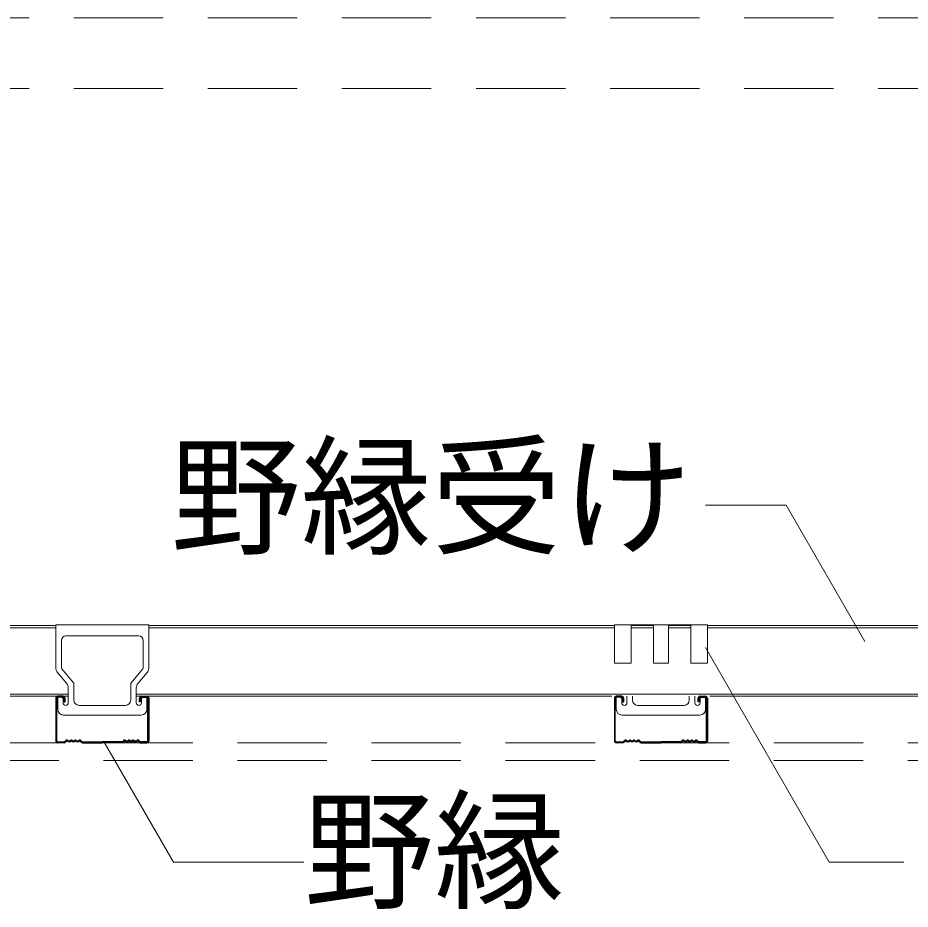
# Model space of a CAD drawing. Units: millimetres, scale not verified. Extents: x -7800 to 7800, y -5387 to 5300.
# Drawn here: x -6806.4 to -6327.2, y -1997.8 to -1519.2 of the extents above; entities that cross this region are included whole.
import ezdxf
from ezdxf.enums import TextEntityAlignment as Align

# ---------------------------------------------------------------- set-up
doc = ezdxf.new("R2010")
doc.units = ezdxf.units.MM
doc.header["$LTSCALE"] = 40
doc.linetypes.add('DASHED1', pattern=[1.8, 1.2, -0.6])
for name, color, linetype, lineweight in [('7-2_野縁受け', 3, 'Continuous', 18), ('7-3_野縁', 2, 'Continuous', 25), ('7-4_ブレース・補強材', 4, 'Continuous', 9), ('7-6_文字', 7, 'Continuous', 18), ('7-A_クリップ', 7, 'Continuous', 18), ('7-D_パネル', 4, 'DASHED1', 9)]:
    doc.layers.add(name, color=color, linetype=linetype, lineweight=lineweight)
doc.styles.add('ＭＳ ゴシック', font='')
doc.styles.get('ＭＳ ゴシック').set_extended_font_data('MS Gothic')

msp = doc.modelspace()

# ---------------------------------------------------------------- linework, layer by layer
at = {"layer": '7-2_野縁受け'}
for p, q in [((-6907.23, -1845.44), (-6786.08, -1845.44)), ((-6907.23, -1846.64), (-6786.08, -1846.64)), ((-6736.08, -1845.44), (-6486.08, -1845.44)), ((-6736.08, -1846.64), (-6486.08, -1846.64)), ((-6477.08, -1846.64), (-6465.08, -1846.64)), ((-6477.08, -1846.64), (-6465.08, -1846.64)), ((-6457.08, -1846.64), (-6445.08, -1846.64)), ((-6457.08, -1846.64), (-6445.08, -1846.64)), ((-6436.08, -1845.44), (-6186.08, -1845.44)), ((-6436.08, -1846.64), (-6186.08, -1846.64)), ((-6907.23, -1882.24), (-6779.33, -1882.24)), ((-6742.83, -1882.24), (-6179.33, -1882.24)), ((-6907.23, -1883.44), (-6779.33, -1883.44)), ((-6742.83, -1883.44), (-6487.36, -1883.44)), ((-6434.8, -1883.44), (-6179.33, -1883.44))]:
    msp.add_line(p, q, dxfattribs=at)
at = {"layer": '7-3_野縁'}
for p, q in [((-6786.08, -1884.44), (-6786.08, -1907.4)), ((-6785.58, -1907.42), (-6785.58, -1884.44)), ((-6782.08, -1883.44), (-6785.08, -1883.44)), ((-6782.08, -1883.94), (-6785.08, -1883.94)), ((-6781.58, -1886.44), (-6781.58, -1884.44)), ((-6781.58, -1886.44), (-6781.08, -1886.44)), ((-6781.08, -1886.44), (-6781.08, -1884.44)), ((-6741.08, -1886.44), (-6741.08, -1884.44)), ((-6740.58, -1886.44), (-6741.08, -1886.44)), ((-6740.58, -1886.44), (-6740.58, -1884.44)), ((-6740.08, -1883.44), (-6737.08, -1883.44)), ((-6740.08, -1883.94), (-6737.08, -1883.94)), ((-6736.58, -1907.42), (-6736.58, -1884.44)), ((-6736.08, -1884.44), (-6736.08, -1907.4)), ((-6486.08, -1884.44), (-6486.08, -1907.4)), ((-6485.58, -1907.42), (-6485.58, -1884.44)), ((-6482.08, -1883.44), (-6485.08, -1883.44)), ((-6482.08, -1883.94), (-6485.08, -1883.94)), ((-6481.58, -1886.44), (-6481.58, -1884.44)), ((-6481.58, -1886.44), (-6481.08, -1886.44)), ((-6481.08, -1886.44), (-6481.08, -1884.44)), ((-6441.08, -1886.44), (-6441.08, -1884.44)), ((-6440.58, -1886.44), (-6441.08, -1886.44)), ((-6440.58, -1886.44), (-6440.58, -1884.44)), ((-6440.08, -1883.44), (-6437.08, -1883.44)), ((-6440.08, -1883.94), (-6437.08, -1883.94)), ((-6436.58, -1907.42), (-6436.58, -1884.44)), ((-6436.08, -1884.44), (-6436.08, -1907.4)), ((-6780.43, -1907.09), (-6781.14, -1907.79)), ((-6781.14, -1907.79), (-6780.43, -1907.09)), ((-6772.73, -1907.09), (-6772.02, -1907.79)), ((-6749.43, -1907.09), (-6750.14, -1907.79)), ((-6741.72, -1907.09), (-6741.02, -1907.79)), ((-6741.02, -1907.79), (-6741.72, -1907.09)), ((-6480.43, -1907.09), (-6481.14, -1907.79)), ((-6481.14, -1907.79), (-6480.43, -1907.09)), ((-6472.73, -1907.09), (-6472.02, -1907.79)), ((-6449.43, -1907.09), (-6450.14, -1907.79)), ((-6441.72, -1907.09), (-6441.02, -1907.79)), ((-6441.02, -1907.79), (-6441.72, -1907.09)), ((-6785.08, -1907.94), (-6781.49, -1907.94)), ((-6785.08, -1907.94), (-6781.49, -1907.94)), ((-6781.49, -1908.44), (-6785.08, -1908.44)), ((-6781.49, -1908.44), (-6785.08, -1908.44)), ((-6780.08, -1907.44), (-6780.79, -1908.15)), ((-6780.08, -1907.44), (-6780.79, -1908.15)), ((-6773.08, -1907.44), (-6772.37, -1908.15)), ((-6771.67, -1907.94), (-6761.08, -1907.94)), ((-6771.67, -1908.44), (-6761.08, -1908.44)), ((-6750.49, -1907.94), (-6761.08, -1907.94)), ((-6750.49, -1908.44), (-6761.08, -1908.44)), ((-6749.08, -1907.44), (-6749.78, -1908.15)), ((-6742.08, -1907.44), (-6741.37, -1908.15)), ((-6742.08, -1907.44), (-6741.37, -1908.15)), ((-6737.08, -1907.94), (-6740.66, -1907.94)), ((-6737.08, -1907.94), (-6740.66, -1907.94)), ((-6740.66, -1908.44), (-6737.08, -1908.44)), ((-6740.66, -1908.44), (-6737.08, -1908.44)), ((-6485.08, -1907.94), (-6481.49, -1907.94)), ((-6485.08, -1907.94), (-6481.49, -1907.94)), ((-6481.49, -1908.44), (-6485.08, -1908.44)), ((-6481.49, -1908.44), (-6485.08, -1908.44)), ((-6480.08, -1907.44), (-6480.79, -1908.15)), ((-6480.08, -1907.44), (-6480.79, -1908.15)), ((-6473.08, -1907.44), (-6472.37, -1908.15)), ((-6471.67, -1907.94), (-6461.08, -1907.94)), ((-6471.67, -1908.44), (-6461.08, -1908.44)), ((-6450.49, -1907.94), (-6461.08, -1907.94)), ((-6450.49, -1908.44), (-6461.08, -1908.44)), ((-6449.08, -1907.44), (-6449.78, -1908.15)), ((-6442.08, -1907.44), (-6441.37, -1908.15)), ((-6442.08, -1907.44), (-6441.37, -1908.15)), ((-6437.08, -1907.94), (-6440.66, -1907.94)), ((-6437.08, -1907.94), (-6440.66, -1907.94)), ((-6440.66, -1908.44), (-6437.08, -1908.44)), ((-6440.66, -1908.44), (-6437.08, -1908.44))]:
    msp.add_line(p, q, dxfattribs=at)
for centre, radius, start, end in [((-6785.08, -1884.44), 1, 90.003, 180.003), ((-6785.08, -1884.44), 0.5, 90.003, 180.003), ((-6782.08, -1884.44), 1, 0.003, 90.003), ((-6782.08, -1884.44), 0.5, 0.003, 90.003), ((-6740.08, -1884.44), 1, 89.997, 179.997), ((-6740.08, -1884.44), 0.5, 89.997, 179.997), ((-6737.08, -1884.44), 1, 359.997, 89.997), ((-6737.08, -1884.44), 0.5, 359.997, 89.997), ((-6485.08, -1884.44), 1, 90.003, 180.003), ((-6485.08, -1884.44), 0.5, 90.003, 180.003), ((-6482.08, -1884.44), 1, 0.003, 90.003), ((-6482.08, -1884.44), 0.5, 0.003, 90.003), ((-6440.08, -1884.44), 1, 89.997, 179.997), ((-6440.08, -1884.44), 0.5, 89.997, 179.997), ((-6437.08, -1884.44), 1, 359.997, 89.997), ((-6437.08, -1884.44), 0.5, 359.997, 89.997), ((-6780.08, -1907.44), 0.5, 46.3972, 135), ((-6778.83, -1906.13), 1.31, 226.3972, 313.6028), ((-6777.58, -1907.44), 0.5, 36.8699, 133.6028), ((-6776.58, -1906.69), 0.75, 216.8699, 323.1301), ((-6775.58, -1907.44), 0.5, 46.3972, 143.1301), ((-6775.58, -1907.44), 0.5, 36.8699, 143.1301), ((-6774.33, -1906.13), 1.31, 226.3972, 313.6028), ((-6773.08, -1907.44), 0.5, 45, 133.6028), ((-6749.08, -1907.44), 0.5, 46.3972, 135), ((-6747.83, -1906.13), 1.31, 226.3972, 313.6028), ((-6746.58, -1907.44), 0.5, 36.8699, 143.1301), ((-6746.58, -1907.44), 0.5, 36.8699, 133.6028), ((-6745.58, -1906.69), 0.75, 216.8699, 323.1301), ((-6744.58, -1907.44), 0.5, 46.3972, 143.1301), ((-6743.33, -1906.13), 1.31, 226.3972, 313.6028), ((-6742.08, -1907.44), 0.5, 45, 133.6028), ((-6480.08, -1907.44), 0.5, 46.3972, 135), ((-6478.83, -1906.13), 1.31, 226.3972, 313.6028), ((-6477.58, -1907.44), 0.5, 36.8699, 133.6028), ((-6476.58, -1906.69), 0.75, 216.8699, 323.1301), ((-6475.58, -1907.44), 0.5, 46.3972, 143.1301), ((-6475.58, -1907.44), 0.5, 36.8699, 143.1301), ((-6474.33, -1906.13), 1.31, 226.3972, 313.6028), ((-6473.08, -1907.44), 0.5, 45, 133.6028), ((-6449.08, -1907.44), 0.5, 46.3972, 135), ((-6447.83, -1906.13), 1.31, 226.3972, 313.6028), ((-6446.58, -1907.44), 0.5, 36.8699, 143.1301), ((-6446.58, -1907.44), 0.5, 36.8699, 133.6028), ((-6445.58, -1906.69), 0.75, 216.8699, 323.1301), ((-6444.58, -1907.44), 0.5, 46.3972, 143.1301), ((-6443.33, -1906.13), 1.31, 226.3972, 313.6028), ((-6442.08, -1907.44), 0.5, 45, 133.6028), ((-6785.08, -1907.44), 1, 177.476, 270), ((-6785.08, -1907.44), 1, 177.476, 270), ((-6785.08, -1907.44), 0.5, 177.476, 270), ((-6785.08, -1907.44), 0.5, 177.476, 270), ((-6781.49, -1907.44), 0.5, 270, 315), ((-6781.49, -1907.44), 0.5, 270, 315), ((-6781.49, -1907.44), 1, 270, 315), ((-6781.49, -1907.44), 1, 270, 315), ((-6778.83, -1906.13), 1.81, 226.3972, 313.6028), ((-6776.58, -1906.69), 1.25, 216.8699, 323.1301), ((-6774.33, -1906.13), 1.81, 226.3972, 313.6028), ((-6771.67, -1907.44), 1, 225, 270), ((-6771.67, -1907.44), 0.5, 225, 270), ((-6750.49, -1907.44), 0.5, 270, 315), ((-6750.49, -1907.44), 1, 270, 315), ((-6747.83, -1906.13), 1.81, 226.3972, 313.6028), ((-6745.58, -1906.69), 1.25, 216.8699, 323.1301), ((-6743.33, -1906.13), 1.81, 226.3972, 313.6028), ((-6740.66, -1907.44), 1, 225, 270), ((-6740.66, -1907.44), 1, 225, 270), ((-6740.66, -1907.44), 0.5, 225, 270), ((-6740.66, -1907.44), 0.5, 225, 270), ((-6737.08, -1907.44), 1, 270, 2.524), ((-6737.08, -1907.44), 1, 270, 2.524), ((-6737.08, -1907.44), 0.5, 270, 2.524), ((-6737.08, -1907.44), 0.5, 270, 2.524), ((-6485.08, -1907.44), 1, 177.476, 270), ((-6485.08, -1907.44), 1, 177.476, 270), ((-6485.08, -1907.44), 0.5, 177.476, 270), ((-6485.08, -1907.44), 0.5, 177.476, 270), ((-6481.49, -1907.44), 0.5, 270, 315), ((-6481.49, -1907.44), 0.5, 270, 315), ((-6481.49, -1907.44), 1, 270, 315), ((-6481.49, -1907.44), 1, 270, 315), ((-6478.83, -1906.13), 1.81, 226.3972, 313.6028), ((-6476.58, -1906.69), 1.25, 216.8699, 323.1301), ((-6474.33, -1906.13), 1.81, 226.3972, 313.6028), ((-6471.67, -1907.44), 1, 225, 270), ((-6471.67, -1907.44), 0.5, 225, 270), ((-6450.49, -1907.44), 0.5, 270, 315), ((-6450.49, -1907.44), 1, 270, 315), ((-6447.83, -1906.13), 1.81, 226.3972, 313.6028), ((-6445.58, -1906.69), 1.25, 216.8699, 323.1301), ((-6443.33, -1906.13), 1.81, 226.3972, 313.6028), ((-6440.66, -1907.44), 1, 225, 270), ((-6440.66, -1907.44), 1, 225, 270), ((-6440.66, -1907.44), 0.5, 225, 270), ((-6440.66, -1907.44), 0.5, 225, 270), ((-6437.08, -1907.44), 1, 270, 2.524), ((-6437.08, -1907.44), 1, 270, 2.524), ((-6437.08, -1907.44), 0.5, 270, 2.524), ((-6437.08, -1907.44), 0.5, 270, 2.524)]:
    msp.add_arc(centre, radius, start, end, dxfattribs=at)
at = {"layer": '7-4_ブレース・補強材', "linetype": 'DASHED1'}
for p, q in [((-7208.38, -1519.19), (-4912.47, -1519.19)), ((-7208.38, -1557.19), (-4912.47, -1557.19))]:
    msp.add_line(p, q, dxfattribs=at)
at = {"layer": '7-6_文字'}
for p, q in [((-6437.18, -1780.8), (-6393.77, -1780.8)), ((-6351.49, -1854.03), (-6393.77, -1780.8)), ((-6437.2, -1857.19), (-6370.64, -1972.48)), ((-6760.09, -1908.11), (-6722.93, -1972.48)), ((-6652.85, -1972.48), (-6722.93, -1972.48)), ((-6370.64, -1972.48), (-6330.69, -1972.48))]:
    msp.add_line(p, q, dxfattribs=at)
at = {"layer": '7-A_クリップ'}
for p, q in [((-6736.08, -1845.04), (-6786.08, -1845.04)), ((-6786.08, -1868.08), (-6786.08, -1845.04)), ((-6736.08, -1868.08), (-6736.08, -1845.04)), ((-6486.08, -1865.7), (-6486.08, -1845.04)), ((-6436.08, -1845.04), (-6486.08, -1845.04)), ((-6477.08, -1865.7), (-6477.08, -1845.04)), ((-6477.08, -1845.44), (-6465.08, -1845.44)), ((-6477.08, -1845.44), (-6465.08, -1845.44)), ((-6465.08, -1845.44), (-6465.08, -1865.7)), ((-6457.08, -1845.44), (-6445.08, -1845.44)), ((-6457.08, -1845.44), (-6445.08, -1845.44)), ((-6457.08, -1845.44), (-6457.08, -1865.7)), ((-6445.08, -1865.7), (-6445.08, -1845.04)), ((-6436.08, -1865.7), (-6436.08, -1845.04)), ((-6783.08, -1868.08), (-6783.08, -1853.54)), ((-6780.58, -1851.04), (-6741.58, -1851.04)), ((-6739.08, -1868.08), (-6739.08, -1853.54)), ((-6776.57, -1876.16), (-6782.84, -1868.72)), ((-6745.59, -1876.16), (-6739.32, -1868.72)), ((-6477.08, -1865.7), (-6486.08, -1865.7)), ((-6465.08, -1865.7), (-6457.08, -1865.7)), ((-6445.08, -1865.7), (-6436.08, -1865.7)), ((-6780.27, -1876.42), (-6785.14, -1870.66)), ((-6741.89, -1876.42), (-6737.02, -1870.66)), ((-6776.33, -1876.81), (-6776.33, -1885.59)), ((-6745.83, -1876.81), (-6745.83, -1885.59)), ((-6779.33, -1879), (-6779.33, -1883.94)), ((-6742.83, -1879), (-6742.83, -1883.94)), ((-6783.13, -1883.94), (-6785.03, -1883.94)), ((-6785.03, -1890.54), (-6785.03, -1883.94)), ((-6782.13, -1884.94), (-6782.13, -1886.94)), ((-6779.33, -1886.94), (-6779.33, -1883.94)), ((-6776.33, -1883.44), (-6776.33, -1885.59)), ((-6745.83, -1883.44), (-6745.83, -1885.59)), ((-6742.83, -1886.94), (-6742.83, -1883.94)), ((-6740.03, -1884.94), (-6740.03, -1886.94)), ((-6739.03, -1883.94), (-6737.13, -1883.94)), ((-6737.13, -1890.54), (-6737.13, -1883.94)), ((-6483.13, -1883.94), (-6485.03, -1883.94)), ((-6485.03, -1890.54), (-6485.03, -1883.94)), ((-6482.13, -1884.94), (-6482.13, -1886.94)), ((-6479.33, -1886.94), (-6479.33, -1883.44)), ((-6476.33, -1883.44), (-6476.33, -1885.59)), ((-6445.83, -1883.44), (-6445.83, -1885.59)), ((-6442.83, -1886.94), (-6442.83, -1883.44)), ((-6440.03, -1884.94), (-6440.03, -1886.94)), ((-6439.03, -1883.94), (-6437.13, -1883.94)), ((-6437.13, -1890.54), (-6437.13, -1883.94)), ((-6773.58, -1888.34), (-6748.58, -1888.34)), ((-6473.58, -1888.34), (-6448.58, -1888.34)), ((-6782.03, -1893.54), (-6740.13, -1893.54)), ((-6482.03, -1893.54), (-6440.13, -1893.54))]:
    msp.add_line(p, q, dxfattribs=at)
for centre, radius, start, end in [((-6780.58, -1853.54), 2.5, 90, 180), ((-6741.58, -1853.54), 2.5, 0, 90), ((-6782.08, -1868.08), 4, 180, 220.156), ((-6782.08, -1868.08), 1, 180, 220.156), ((-6740.08, -1868.08), 1, 319.844, 0), ((-6740.08, -1868.08), 4, 319.844, 0), ((-6783.33, -1879), 4, 0, 40.156), ((-6777.33, -1876.81), 1, 0, 40.156), ((-6744.83, -1876.81), 1, 139.844, 180), ((-6738.83, -1879), 4, 139.844, 180), ((-6783.13, -1884.94), 1, 0, 90), ((-6780.73, -1886.94), 1.4, 180, 0), ((-6773.58, -1885.59), 2.75, 180, 270), ((-6748.58, -1885.59), 2.75, 270, 0), ((-6741.43, -1886.94), 1.4, 180, 0), ((-6739.03, -1884.94), 1, 90, 180), ((-6483.13, -1884.94), 1, 0, 90), ((-6480.73, -1886.94), 1.4, 180, 0), ((-6473.58, -1885.59), 2.75, 180, 270), ((-6448.58, -1885.59), 2.75, 270, 0), ((-6441.43, -1886.94), 1.4, 180, 0), ((-6439.03, -1884.94), 1, 90, 180), ((-6782.03, -1890.54), 3, 180, 270), ((-6740.13, -1890.54), 3, 270, 0), ((-6482.03, -1890.54), 3, 180, 270), ((-6440.13, -1890.54), 3, 270, 0)]:
    msp.add_arc(centre, radius, start, end, dxfattribs=at)
at = {"layer": '7-D_パネル'}
for p, q in [((-4912.47, -1908.44), (-7208.38, -1908.44)), ((-4912.47, -1917.94), (-7208.38, -1917.94))]:
    msp.add_line(p, q, dxfattribs=at)

# ---------------------------------------------------------------- texts
at = {"layer": '7-6_文字', "style": 'ＭＳ ゴシック'}
for s, p in [('野縁受け', (-6724.45, -1817.25)), ('野縁', (-6652.85, -2007.48))]:
    msp.add_text(s, height=51.32, dxfattribs=at).set_placement(p, align=Align.BOTTOM_LEFT)

doc.saveas('drawing.dxf')
